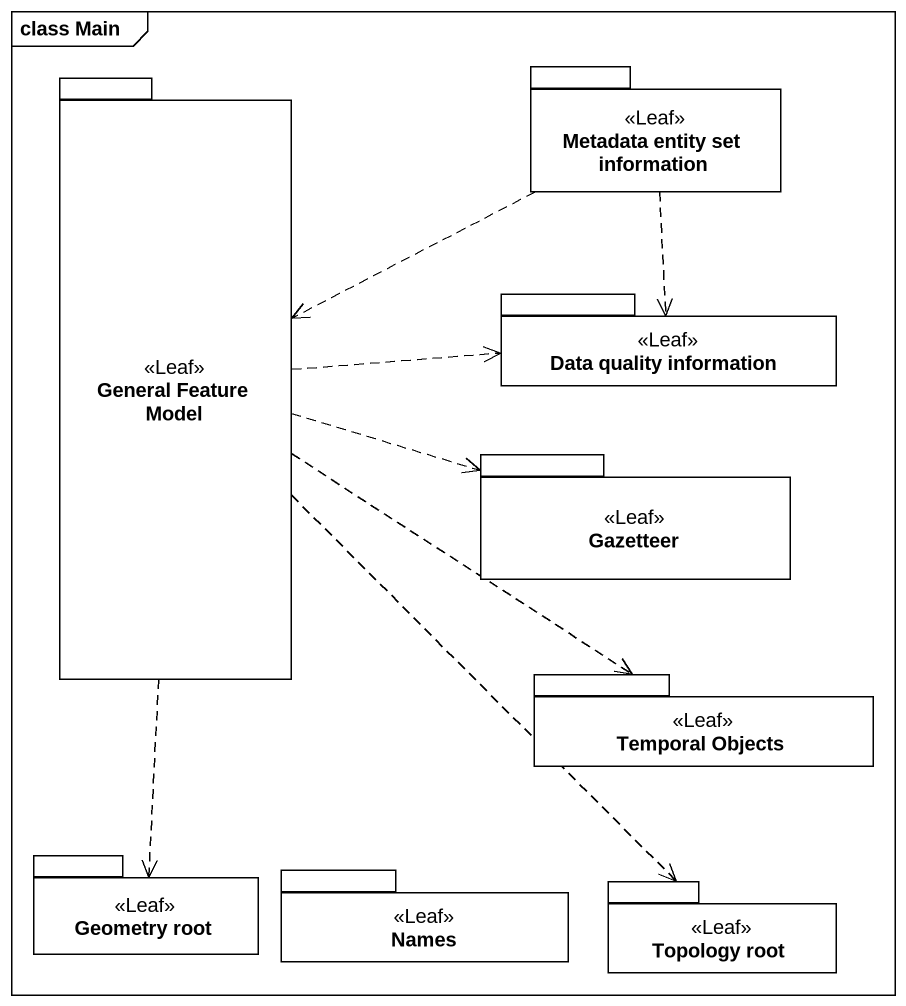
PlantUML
@startuml
mainframe class Main
package "General Feature Model" as General_Feature_Model <<Leaf>> {
}
package "Metadata entity set information" as Metadata_entity_set <<Leaf>> {
}
package "Data quality information" as Data_quality_information <<Leaf>> {
}
package Gazetteer <<Leaf>> {
}
package "Temporal Objects" as Temporal_Objects <<Leaf>> {
}
package "Geometry root" as Geometry_root <<Leaf>> {
}
package Names <<Leaf>> {
}
package "Topology root" as Topology_root <<Leaf>> {
}
General_Feature_Model .right.> Data_quality_information
General_Feature_Model .right.> Gazetteer
General_Feature_Model ..> Temporal_Objects
General_Feature_Model ..> Geometry_root
General_Feature_Model ..> Topology_root
Metadata_entity_set .left.> General_Feature_Model
Metadata_entity_set ..> Data_quality_information
@enduml
